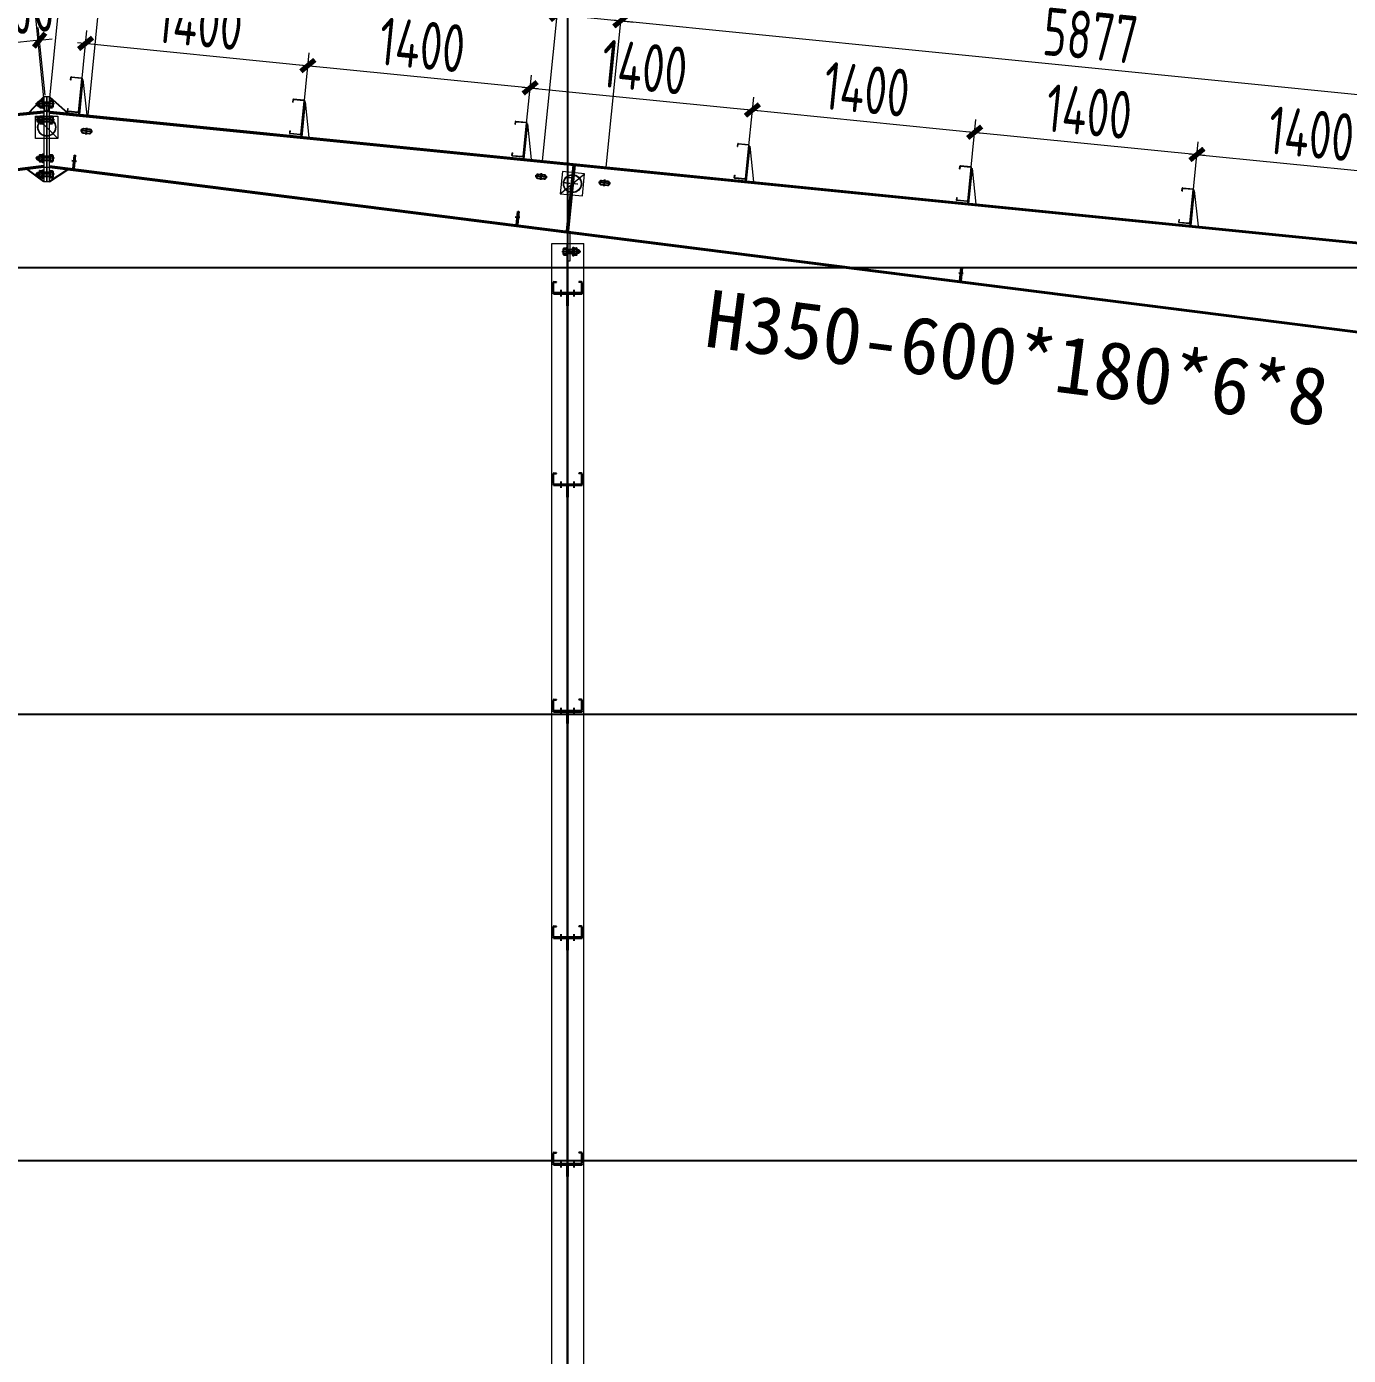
# Model space of a CAD drawing. Header units: millimetres. Extents: x -300006 to 582436, y -239689 to 0.
# Drawn here: x -99124 to -90840, y -215937 to -207606 of the extents above; entities that cross this region are included whole.
import ezdxf

# ---------------------------------------------------------------- set-up
doc = ezdxf.new("R2010")
doc.units = ezdxf.units.MM
for name, pattern in [('ACAD_ISO02W100', [15, 12, -3]), ('CENTERX2', [101.6, 63.5, -12.7, 12.7, -12.7]), ('DIVIDE2', [15.875, 6.35, -3.175, 0, -3.175, 0, -3.175])]:
    doc.linetypes.add(name, pattern=pattern)
for name, color, linetype in [('CENTER', 1, 'Continuous'), ('OTHEA', 253, 'Continuous'), ('PUB_HATCH', 8, 'Continuous'), ('一般文字', 6, 'Continuous'), ('螺栓', 15, 'Continuous')]:
    doc.layers.add(name, color=color, linetype=linetype)
doc.layers.add('钢架', color=7, linetype='Continuous', lineweight=25)
doc.styles.add('宋体', font='')
doc.styles.add('样式 1', font='gbenor.shx', dxfattribs={"width": 0.8, "height": 300})
doc.styles.get('宋体').set_extended_font_data('SimSun')
doc.dimstyles.new('1细化GJ实际标注', dxfattribs={"dimtxt": 800, "dimasz": 80, "dimexe": 80, "dimexo": 100, "dimgap": 50, "dimtad": 1, "dimdec": 0, "dimzin": 0, "dimdsep": 46, "dimtxsty": '样式 1', "dimblk1": 'ARCHTICK', "dimblk2": 'ARCHTICK', "dimsah": 1, "dimcen": 0.09, "dimdle": 50, "dimclrd": 252, "dimclre": 252, "dimclrt": 7, "dimadec": 0, "dimazin": 0, "dimtfac": 1, "dimtdec": 0, "dimtix": 1, "dimtmove": 2, "dimatfit": 3, "dimldrblk": 'ARCHTICK', "dimfxl": 80, "dimtolj": 1, "dimtzin": 0, "dimlwd": 13, "dimlwe": 13, "dimarcsym": 0})

# ---------------------------------------------------------------- blocks, each defined once
blk = doc.blocks.new('螺栓')
at = {"layer": 'CENTER', "lineweight": 18, "ltscale": 10}
blk.add_line((-69.5, 0), (50, 0), dxfattribs=at)
at = {"layer": '螺栓'}
for p, q in [((-58, -18.1), (-58, 18.1)), ((-58, 18.1), (-58, -18.1)), ((-55.3, 22), (-42.4, 22)), ((-39.7, -18.1), (-39.7, 18.1)), ((-39.7, -18.1), (-39.7, 18.1)), ((-39.7, -11), (-39.7, 11)), ((0, -22), (0, 22)), ((2.7, 24.7), (4.6, 24.7)), ((7.3, 22), (7.3, -22)), ((7.3, -18.1), (7.3, 18.1)), ((10.1, 22), (22.9, 22)), ((25.7, -18.1), (25.7, 18.1)), ((25.7, -18.1), (25.7, 18.1)), ((25.7, -11), (25.7, 11)), ((25.7, 11), (36.7, 11)), ((36.7, 11), (39.4, 8.2)), ((39.4, 8.2), (39.4, -7.9)), ((-58, -14.1), (-58, -18.1)), ((-42.4, -22), (-55.3, -22)), ((4.6, -24.8), (2.7, -24.8)), ((7.3, -14.1), (7.3, -18.1)), ((22.9, -22), (10.1, -22)), ((34.8, -11), (25.7, -11)), ((37.1, -11), (34.8, -11)), ((39.4, -7.9), (37.1, -11))]:
    blk.add_line(p, q, dxfattribs=at)
at = {"layer": '螺栓', "color": 5, "linetype": 'ACAD_ISO02W100'}
for p, q in [((-58, -11), (-58, 11)), ((7.3, 11), (-39.7, 11)), ((7.3, -11), (7.3, 11)), ((-39.7, -11), (7.3, -11))]:
    blk.add_line(p, q, dxfattribs=at)
at = {"layer": '螺栓', "lineweight": 18}
for p, q in [((-55.3, 14.1), (-42.4, 14.1)), ((10.1, 14.1), (22.9, 14.1)), ((-55.3, -14.1), (-42.4, -14.1)), ((10.1, -14.1), (22.9, -14.1))]:
    blk.add_line(p, q, dxfattribs=at)
at = {"layer": '螺栓', "color": 5}
for p, q in [((26, 0), (25.8, -11)), ((26.2, 11), (26, 0)), ((27.5, 0), (27.4, -0.7)), ((27.5, 5.1), (27.5, 3.6)), ((27.5, 2.9), (27.5, 1.5)), ((27.5, 0.7), (27.5, 0)), ((27.7, 11), (27.6, 10.2)), ((27.6, 9.5), (27.6, 8)), ((27.6, 7.3), (27.6, 5.8)), ((28.9, 0), (28.7, -11)), ((29.1, 11), (28.9, 0)), ((30.5, 5.1), (30.4, 3.6)), ((30.4, 2.9), (30.4, 1.4)), ((30.4, 0.7), (30.4, 0)), ((30.4, 0), (30.4, -0.8)), ((30.6, 11), (30.5, 10.1)), ((30.5, 9.4), (30.5, 8)), ((30.5, 7.2), (30.5, 5.8)), ((31.8, 0), (31.6, -11)), ((32, 11), (31.8, 0)), ((33.4, 5), (33.3, 3.5)), ((33.3, 2.8), (33.3, 1.4)), ((33.3, 0.6), (33.3, 0)), ((33.3, 0), (33.3, -0.8)), ((33.4, 9.4), (33.4, 7.9)), ((33.4, 7.2), (33.4, 5.7)), ((33.5, 11), (33.5, 10.1)), ((34.7, 0), (34.5, -11)), ((34.9, 11), (34.7, 0)), ((36.2, 2.8), (36.2, 1.3)), ((36.2, 0.6), (36.2, 0)), ((36.2, 0), (36.2, -0.9)), ((36.4, 9.3), (36.3, 7.9)), ((36.3, 7.1), (36.3, 5.7)), ((36.3, 5), (36.3, 3.5)), ((36.4, 11), (36.4, 10)), ((37.6, 0), (37.5, -10.5)), ((37.8, 9.8), (37.6, 0)), ((39.2, 2.7), (39.1, 1.3)), ((39.1, 0.5), (39.1, 0)), ((39.1, 0), (39.1, -0.9)), ((39.3, 8.4), (39.2, 7.8)), ((39.2, 7.1), (39.2, 5.6)), ((39.2, 4.9), (39.2, 3.4)), ((27.4, -5.8), (27.3, -7.3)), ((27.3, -8), (27.3, -9.4)), ((27.3, -10.2), (27.3, -11)), ((27.4, -1.4), (27.4, -2.9)), ((27.4, -3.6), (27.4, -5.1)), ((30.3, -5.9), (30.2, -7.3)), ((30.2, -8), (30.2, -9.5)), ((30.2, -10.2), (30.2, -11)), ((30.3, -1.5), (30.3, -2.9)), ((30.3, -3.7), (30.3, -5.1)), ((33.1, -8.1), (33.1, -9.5)), ((33.1, -10.3), (33.1, -11)), ((33.3, -1.5), (33.2, -3)), ((33.2, -3.7), (33.2, -5.2)), ((33.2, -5.9), (33.2, -7.4)), ((36.1, -8.1), (36, -9.6)), ((36, -10.3), (36, -11)), ((36.2, -1.6), (36.1, -3.1)), ((36.1, -3.8), (36.1, -5.2)), ((36.1, -6), (36.1, -7.4)), ((39.1, -1.6), (39, -3.1)), ((39, -3.8), (39, -5.3)), ((39, -6), (39, -7.5)), ((39, -8.2), (39, -8.5))]:
    blk.add_line(p, q, dxfattribs=at)
at = {"layer": '螺栓'}
for centre, radius, start, end in [((-53.8, 18.1), 4.18, 110.03593, 249.96306), ((-20.3, 0), 37.7, 157.98788, 202.01112), ((-43.9, 18.1), 4.18, 290.03593, 69.96306), ((-77.4, 0), 37.7, 337.98788, 22.01112), ((2.7, 22), 2.75, 89.9995, 179.9995), ((4.6, 22), 2.75, 359.9995, 89.9995), ((11.5, 18.1), 4.18, 110.03593, 249.96306), ((45.1, 0), 37.7, 157.98788, 202.01112), ((21.5, 18.1), 4.18, 290.03593, 69.96306), ((-12.1, 0), 37.7, 337.98788, 22.01112), ((-53.8, -18.1), 4.18, 110.03593, 249.96306), ((-43.9, -18.1), 4.18, 290.03593, 69.96306), ((2.7, -22), 2.75, 179.9995, 269.9995), ((4.6, -22), 2.75, 269.9995, 359.9995), ((11.5, -18.1), 4.18, 110.03593, 249.96306), ((21.5, -18.1), 4.18, 290.03593, 69.96306)]:
    blk.add_arc(centre, radius, start, end, dxfattribs=at)
blk = doc.blocks.new('_ArchTick')
at = {"color": 0, "linetype": 'ByBlock', "const_width": 0.4}
blk.add_lwpolyline([(-0.5, -0.5), (0.5, 0.5)], dxfattribs=at)
blk = doc.blocks.new('*D405')
at = {"color": 252, "lineweight": 13, "transparency": 16777216}
for p, q in [((-99007.5, -208036.7), (-99050.3, -207611.2)), ((-99206.3, -208056.7), (-99249.2, -207631.2)), ((-99042.3, -207690.8), (-99241.2, -207710.8)), ((-99042.3, -207690.8), (-98962.7, -207682.8)), ((-99241.2, -207710.8), (-99320.8, -207718.9))]:
    blk.add_line(p, q, dxfattribs=at)
at = {"layer": 'Defpoints', "color": 0, "transparency": 16777216}
for p in [(-99241.2, -207710.8), (-99196.3, -208156.2), (-98997.5, -208136.2)]:
    blk.add_point(p, dxfattribs=at)
at = {"color": 252, "lineweight": 13, "transparency": 16777216, "xscale": 80, "yscale": 80, "zscale": 80}
for p, rotation in [((-99241.2, -207710.8), 5.749561276431288), ((-99042.3, -207690.8), 185.7495612764313)]:
    blk.add_blockref('_ArchTick', p, dxfattribs=dict(at, rotation=rotation))
at = {"color": 7, "transparency": 16777216, "insert": (-99161.8, -207501.8), "char_height": 300, "attachment_point": 5, "rotation": 5.74956, "style": '样式 1'}
blk.add_mtext('\\A1;200', dxfattribs=at)
blk = doc.blocks.new('*D417')
at = {"color": 252, "lineweight": 13, "transparency": 16777216}
for p, q in [((-98803.9, -207706), (-97311.3, -207855.1)), ((-98788.7, -208056.7), (-98746.2, -207631.3)), ((-97395.6, -208195.9), (-97353.1, -207770.5))]:
    blk.add_line(p, q, dxfattribs=at)
at = {"layer": 'Defpoints', "color": 0, "transparency": 16777216}
for p in [(-97361, -207850.1), (-98798.6, -208156.2), (-97405.5, -208295.4)]:
    blk.add_point(p, dxfattribs=at)
at = {"color": 252, "lineweight": 13, "transparency": 16777216, "xscale": 80, "yscale": 80, "zscale": 80}
for p, rotation in [((-98754.1, -207710.9), 174.294970098202), ((-97361, -207850.1), 354.294970098202)]:
    blk.add_blockref('_ArchTick', p, dxfattribs=dict(at, rotation=rotation))
at = {"color": 7, "transparency": 16777216, "insert": (-98037.7, -207581.5), "char_height": 300, "attachment_point": 5, "rotation": 354.29497, "style": '样式 1'}
blk.add_mtext('\\A1;1400', dxfattribs=at)
blk = doc.blocks.new('*D412')
at = {"color": 252, "lineweight": 13, "transparency": 16777216}
for p, q in [((-97395.6, -208196), (-97353.1, -207770.7)), ((-97410.8, -207845.3), (-95918.2, -207994.4)), ((-96002.5, -208335.2), (-95960, -207909.8))]:
    blk.add_line(p, q, dxfattribs=at)
at = {"layer": 'Defpoints', "color": 0, "transparency": 16777216}
for p in [(-95968, -207989.4), (-97405.5, -208295.5), (-96012.5, -208434.7)]:
    blk.add_point(p, dxfattribs=at)
at = {"color": 252, "lineweight": 13, "transparency": 16777216, "xscale": 80, "yscale": 80, "zscale": 80}
for p, rotation in [((-97361.1, -207850.3), 174.294970098202), ((-95968, -207989.4), 354.294970098202)]:
    blk.add_blockref('_ArchTick', p, dxfattribs=dict(at, rotation=rotation))
at = {"color": 7, "transparency": 16777216, "insert": (-96644.6, -207720.8), "char_height": 300, "attachment_point": 5, "rotation": 354.29497, "style": '样式 1'}
blk.add_mtext('\\A1;1400', dxfattribs=at)
blk = doc.blocks.new('*D413')
at = {"color": 252, "lineweight": 13, "transparency": 16777216}
for p, q in [((-96002.5, -208335.3), (-95960.1, -207910)), ((-96017.8, -207984.6), (-94525.2, -208133.7)), ((-94609.5, -208474.5), (-94567, -208049.1))]:
    blk.add_line(p, q, dxfattribs=at)
at = {"layer": 'Defpoints', "color": 0, "transparency": 16777216}
for p in [(-94574.9, -208128.7), (-96012.5, -208434.8), (-94619.4, -208574)]:
    blk.add_point(p, dxfattribs=at)
at = {"color": 252, "lineweight": 13, "transparency": 16777216, "xscale": 80, "yscale": 80, "zscale": 80}
for p, rotation in [((-95968, -207989.6), 174.294970098202), ((-94574.9, -208128.7), 354.294970098202)]:
    blk.add_blockref('_ArchTick', p, dxfattribs=dict(at, rotation=rotation))
at = {"color": 7, "transparency": 16777216, "insert": (-95251.6, -207860.1), "char_height": 300, "attachment_point": 5, "rotation": 354.29497, "style": '样式 1'}
blk.add_mtext('\\A1;1400', dxfattribs=at)
blk = doc.blocks.new('*D414')
at = {"color": 252, "lineweight": 13, "transparency": 16777216}
for p, q in [((-94609.5, -208474.6), (-94567, -208049.3)), ((-94624.7, -208123.9), (-93132.1, -208273)), ((-93216.4, -208613.8), (-93173.9, -208188.4))]:
    blk.add_line(p, q, dxfattribs=at)
at = {"layer": 'Defpoints', "color": 0, "transparency": 16777216}
for p in [(-93181.9, -208268), (-94619.4, -208574.1), (-93226.4, -208713.3)]:
    blk.add_point(p, dxfattribs=at)
at = {"color": 252, "lineweight": 13, "transparency": 16777216, "xscale": 80, "yscale": 80, "zscale": 80}
for p, rotation in [((-94575, -208128.9), 174.294970098202), ((-93181.9, -208268), 354.294970098202)]:
    blk.add_blockref('_ArchTick', p, dxfattribs=dict(at, rotation=rotation))
at = {"color": 7, "transparency": 16777216, "insert": (-93858.5, -207999.4), "char_height": 300, "attachment_point": 5, "rotation": 354.29497, "style": '样式 1'}
blk.add_mtext('\\A1;1400', dxfattribs=at)
blk = doc.blocks.new('*D415')
at = {"color": 252, "lineweight": 13, "transparency": 16777216}
for p, q in [((-93216.4, -208613.9), (-93174, -208188.6)), ((-93231.7, -208263.2), (-91739.1, -208412.3)), ((-91823.4, -208753.1), (-91780.9, -208327.7))]:
    blk.add_line(p, q, dxfattribs=at)
at = {"layer": 'Defpoints', "color": 0, "transparency": 16777216}
for p in [(-91788.8, -208407.3), (-93226.4, -208713.4), (-91833.3, -208852.6)]:
    blk.add_point(p, dxfattribs=at)
at = {"color": 252, "lineweight": 13, "transparency": 16777216, "xscale": 80, "yscale": 80, "zscale": 80}
for p, rotation in [((-93181.9, -208268.2), 174.294970098202), ((-91788.8, -208407.3), 354.294970098202)]:
    blk.add_blockref('_ArchTick', p, dxfattribs=dict(at, rotation=rotation))
at = {"color": 7, "transparency": 16777216, "insert": (-92465.5, -208138.7), "char_height": 300, "attachment_point": 5, "rotation": 354.29497, "style": '样式 1'}
blk.add_mtext('\\A1;1400', dxfattribs=at)
blk = doc.blocks.new('*D416')
at = {"color": 252, "lineweight": 13, "transparency": 16777216}
for p, q in [((-91823.4, -208753.2), (-91780.9, -208327.9)), ((-91838.6, -208402.5), (-90346, -208551.6)), ((-90430.3, -208892.4), (-90387.8, -208467))]:
    blk.add_line(p, q, dxfattribs=at)
at = {"layer": 'Defpoints', "color": 0, "transparency": 16777216}
for p in [(-90395.8, -208546.6), (-91833.3, -208852.7), (-90440.3, -208991.9)]:
    blk.add_point(p, dxfattribs=at)
at = {"color": 252, "lineweight": 13, "transparency": 16777216, "xscale": 80, "yscale": 80, "zscale": 80}
for p, rotation in [((-91788.9, -208407.5), 174.294970098202), ((-90395.8, -208546.6), 354.294970098202)]:
    blk.add_blockref('_ArchTick', p, dxfattribs=dict(at, rotation=rotation))
at = {"color": 7, "transparency": 16777216, "insert": (-91072.4, -208278.1), "char_height": 300, "attachment_point": 5, "rotation": 354.29497, "style": '样式 1'}
blk.add_mtext('\\A1;1400', dxfattribs=at)
blk = doc.blocks.new('*D454')
at = {"color": 252, "lineweight": 13, "transparency": 16777216}
for p, q in [((-99256.2, -208162), (-99355.9, -207164.8)), ((-99007.4, -208137.2), (-99107.1, -207139.9)), ((-99347.9, -207244.4), (-99427.5, -207252.4)), ((-99099.2, -207219.5), (-99347.9, -207244.4)), ((-99099.2, -207219.5), (-99019.6, -207211.6))]:
    blk.add_line(p, q, dxfattribs=at)
at = {"layer": 'Defpoints', "color": 0, "transparency": 16777216}
for p in [(-99347.9, -207244.4), (-99246.2, -208261.5), (-98997.5, -208236.7)]:
    blk.add_point(p, dxfattribs=at)
at = {"color": 252, "lineweight": 13, "transparency": 16777216, "xscale": 80, "yscale": 80, "zscale": 80}
for p, rotation in [((-99347.9, -207244.4), 5.710593137496324), ((-99099.2, -207219.5), 185.7105931374963)]:
    blk.add_blockref('_ArchTick', p, dxfattribs=dict(at, rotation=rotation))
at = {"color": 7, "transparency": 16777216, "insert": (-99243.4, -207033), "char_height": 300, "attachment_point": 5, "rotation": 5.71059, "style": '样式 1'}
blk.add_mtext('\\A1;250', dxfattribs=at)
blk = doc.blocks.new('*D458')
at = {"color": 252, "lineweight": 13, "transparency": 16777216}
for p, q in [((-98987.5, -208137.2), (-98887.8, -207139.9)), ((-98738.8, -208162), (-98639, -207164.8)), ((-98895.7, -207219.5), (-98975.3, -207211.6)), ((-98895.7, -207219.5), (-98647, -207244.4)), ((-98647, -207244.4), (-98567.4, -207252.4))]:
    blk.add_line(p, q, dxfattribs=at)
at = {"layer": 'Defpoints', "color": 0, "transparency": 16777216}
for p in [(-98647, -207244.4), (-98997.5, -208236.7), (-98748.7, -208261.5)]:
    blk.add_point(p, dxfattribs=at)
at = {"color": 252, "lineweight": 13, "transparency": 16777216, "xscale": 80, "yscale": 80, "zscale": 80}
for p, rotation in [((-98895.7, -207219.5), 354.2894068625037), ((-98647, -207244.4), 174.2894068625037)]:
    blk.add_blockref('_ArchTick', p, dxfattribs=dict(at, rotation=rotation))
at = {"color": 7, "transparency": 16777216, "insert": (-98751.5, -207033), "char_height": 300, "attachment_point": 5, "rotation": 354.28941, "style": '样式 1'}
blk.add_mtext('\\A1;250', dxfattribs=at)
blk = doc.blocks.new('*D459')
at = {"color": 252, "lineweight": 13, "transparency": 16777216}
for p, q in [((-98738.8, -208162), (-98639, -207164.8)), ((-98696.7, -207239.4), (-95748, -207534.3)), ((-95889.5, -208447), (-95789.8, -207449.7))]:
    blk.add_line(p, q, dxfattribs=at)
at = {"layer": 'Defpoints', "color": 0, "transparency": 16777216}
for p in [(-95797.7, -207529.3), (-98748.7, -208261.5), (-95899.4, -208546.5)]:
    blk.add_point(p, dxfattribs=at)
at = {"color": 252, "lineweight": 13, "transparency": 16777216, "xscale": 80, "yscale": 80, "zscale": 80}
for p, rotation in [((-98647, -207244.4), 174.2894068624993), ((-95797.7, -207529.3), 354.2894068624993)]:
    blk.add_blockref('_ArchTick', p, dxfattribs=dict(at, rotation=rotation))
at = {"color": 7, "transparency": 16777216, "insert": (-97202.5, -207187.9), "char_height": 300, "attachment_point": 5, "rotation": 354.28941, "style": '样式 1'}
blk.add_mtext('\\A1;2863', dxfattribs=at)
blk = doc.blocks.new('*D460')
at = {"color": 252, "lineweight": 13, "transparency": 16777216}
for p, q in [((-95889.5, -208447), (-95789.8, -207449.7)), ((-95797.7, -207529.3), (-95877.3, -207521.4)), ((-95797.7, -207529.3), (-95399.7, -207569.1)), ((-95491.5, -208486.8), (-95391.8, -207489.5)), ((-95399.7, -207569.1), (-95320.1, -207577.1))]:
    blk.add_line(p, q, dxfattribs=at)
at = {"layer": 'Defpoints', "color": 0, "transparency": 16777216}
for p in [(-95399.7, -207569.1), (-95899.4, -208546.5), (-95501.4, -208586.3)]:
    blk.add_point(p, dxfattribs=at)
at = {"color": 252, "lineweight": 13, "transparency": 16777216, "xscale": 80, "yscale": 80, "zscale": 80}
for p, rotation in [((-95797.7, -207529.3), 354.2894068624918), ((-95399.7, -207569.1), 174.2894068624918)]:
    blk.add_blockref('_ArchTick', p, dxfattribs=dict(at, rotation=rotation))
at = {"color": 7, "transparency": 16777216, "insert": (-95578.8, -207350.2), "char_height": 300, "attachment_point": 5, "rotation": 354.28941, "style": '样式 1'}
blk.add_mtext('\\A1;400', dxfattribs=at)
blk = doc.blocks.new('*D461')
at = {"color": 252, "lineweight": 13, "transparency": 16777216}
for p, q in [((-95491.5, -208486.8), (-95391.8, -207489.5)), ((-95449.5, -207564.2), (-89501.9, -208158.9)), ((-89643.5, -209072), (-89543.7, -208074.3))]:
    blk.add_line(p, q, dxfattribs=at)
at = {"layer": 'Defpoints', "color": 0, "transparency": 16777216}
for p in [(-89551.7, -208153.9), (-95501.4, -208586.3), (-89653.5, -209171.5)]:
    blk.add_point(p, dxfattribs=at)
at = {"color": 252, "lineweight": 13, "transparency": 16777216, "xscale": 80, "yscale": 80, "zscale": 80}
for p, rotation in [((-95399.7, -207569.1), 174.2894068624918), ((-89551.7, -208153.9), 354.2894068624918)]:
    blk.add_blockref('_ArchTick', p, dxfattribs=dict(at, rotation=rotation))
at = {"color": 7, "transparency": 16777216, "insert": (-92455.8, -207662.5), "char_height": 300, "attachment_point": 5, "rotation": 354.28941, "style": '样式 1'}
blk.add_mtext('\\A1;5877', dxfattribs=at)

msp = doc.modelspace()

# ---------------------------------------------------------------- linework, layer by layer
at = {"color": 1}
for p, q in [((-95732.5, -221915.7), (-95732.5, -200167.6)), ((-113565.6, -209115.7), (-52679.5, -209115.7)), ((-113565.6, -211915.7), (-52679.5, -211915.7)), ((-113565.6, -214715.7), (-52679.5, -214715.7))]:
    msp.add_line(p, q, dxfattribs=at)
at = {"color": 3, "lineweight": 13}
for p, q in [((-98848.2, -207939.9), (-98846.4, -207923)), ((-98848.2, -207939.9), (-98846.4, -207923)), ((-98848.2, -207939.9), (-98845.2, -207940.2)), ((-98848.2, -207939.9), (-98845.2, -207940.2)), ((-98845.2, -207940.2), (-98843.6, -207925.3)), ((-98845.2, -207940.2), (-98843.6, -207925.3)), ((-98843.1, -207920.4), (-98778.5, -207926.6)), ((-98843.1, -207920.4), (-98778.5, -207926.6)), ((-98841.4, -207923.5), (-98780.8, -207929.4)), ((-98841.4, -207923.5), (-98780.8, -207929.4)), ((-98779, -207931.6), (-98800, -208140.8)), ((-98779, -207931.6), (-98800, -208140.8)), ((-98775.7, -207928.6), (-98798.6, -208156.1)), ((-98775.7, -207928.6), (-98798.6, -208156.1)), ((-98776.5, -207936.9), (-98798.6, -208156.1)), ((-98776.5, -207936.9), (-98798.6, -208156.1)), ((-98775.8, -207929.9), (-98797.2, -208143.1)), ((-98775.8, -207929.9), (-98797.2, -208143.1)), ((-98770.5, -207937.5), (-98792.6, -208156.7)), ((-98770.5, -207937.5), (-98792.6, -208156.7)), ((-98770.5, -207937.5), (-98792.6, -208156.7)), ((-98770.5, -207937.5), (-98792.6, -208156.7)), ((-98776.5, -207936.9), (-98770.5, -207937.5)), ((-98776.5, -207936.9), (-98770.5, -207937.5)), ((-98770.5, -207937.5), (-98747.2, -208161.2)), ((-98770.5, -207937.5), (-98747.2, -208161.2)), ((-98867.9, -208136.2), (-98866.1, -208119.3)), ((-98867.9, -208136.2), (-98866.1, -208119.3)), ((-98866.1, -208119.3), (-98863.1, -208119.6)), ((-98866.1, -208119.3), (-98863.1, -208119.6)), ((-98864.7, -208134.5), (-98863.1, -208119.6)), ((-98864.7, -208134.5), (-98863.1, -208119.6)), ((-97455.1, -208079.2), (-97453.4, -208062.3)), ((-97455.1, -208079.2), (-97453.4, -208062.3)), ((-97455.1, -208079.2), (-97452.2, -208079.5)), ((-97455.1, -208079.2), (-97452.2, -208079.5)), ((-97452.2, -208079.5), (-97450.6, -208064.6)), ((-97452.2, -208079.5), (-97450.6, -208064.6)), ((-97450.1, -208059.7), (-97385.4, -208066)), ((-97450.1, -208059.7), (-97385.4, -208066)), ((-97448.4, -208062.8), (-97387.7, -208068.7)), ((-97448.4, -208062.8), (-97387.7, -208068.7)), ((-97385.9, -208070.9), (-97406.9, -208280.1)), ((-97385.9, -208070.9), (-97406.9, -208280.1)), ((-97382.7, -208067.9), (-97405.5, -208295.4)), ((-97382.7, -208067.9), (-97405.5, -208295.4)), ((-97383.5, -208076.2), (-97405.5, -208295.4)), ((-97383.5, -208076.2), (-97405.5, -208295.4)), ((-97382.7, -208069.2), (-97404.2, -208282.4)), ((-97382.7, -208069.2), (-97404.2, -208282.4)), ((-97377.5, -208076.8), (-97399.6, -208296)), ((-97377.5, -208076.8), (-97399.6, -208296)), ((-97377.5, -208076.8), (-97399.6, -208296)), ((-97377.5, -208076.8), (-97399.6, -208296)), ((-97383.5, -208076.2), (-97377.5, -208076.8)), ((-97383.5, -208076.2), (-97377.5, -208076.8)), ((-97377.5, -208076.8), (-97354.1, -208300.5)), ((-97377.5, -208076.8), (-97354.1, -208300.5)), ((-98800.5, -208145.8), (-98865.2, -208139.5)), ((-98800.5, -208145.8), (-98865.2, -208139.5)), ((-98802.2, -208142.6), (-98862.9, -208136.7)), ((-98802.2, -208142.6), (-98862.9, -208136.7)), ((-98798.6, -208156.1), (-98747.2, -208161.2)), ((-98798.6, -208156.1), (-98747.2, -208161.2)), ((-96062.1, -208218.5), (-96060.3, -208201.6)), ((-96062.1, -208218.5), (-96060.3, -208201.6)), ((-96059.1, -208218.9), (-96057.5, -208203.9)), ((-96059.1, -208218.9), (-96057.5, -208203.9)), ((-96057, -208199), (-95992.3, -208205.3)), ((-96057, -208199), (-95992.3, -208205.3)), ((-96055.3, -208202.2), (-95994.7, -208208)), ((-96055.3, -208202.2), (-95994.7, -208208)), ((-97474.8, -208275.5), (-97473, -208258.6)), ((-97474.8, -208275.5), (-97473, -208258.6)), ((-97473, -208258.6), (-97470, -208258.9)), ((-97473, -208258.6), (-97470, -208258.9)), ((-97407.5, -208285.1), (-97472.1, -208278.8)), ((-97407.5, -208285.1), (-97472.1, -208278.8)), ((-97471.6, -208273.8), (-97470, -208258.9)), ((-97471.6, -208273.8), (-97470, -208258.9)), ((-97409.1, -208281.9), (-97469.8, -208276)), ((-97409.1, -208281.9), (-97469.8, -208276)), ((-96062.1, -208218.5), (-96059.1, -208218.9)), ((-96062.1, -208218.5), (-96059.1, -208218.9)), ((-95992.9, -208210.2), (-96013.9, -208419.4)), ((-95992.9, -208210.2), (-96013.9, -208419.4)), ((-95989.6, -208207.2), (-96012.5, -208434.7)), ((-95989.6, -208207.2), (-96012.5, -208434.7)), ((-95990.4, -208215.5), (-96012.5, -208434.7)), ((-95990.4, -208215.5), (-96012.5, -208434.7)), ((-95989.7, -208208.6), (-96011.1, -208421.7)), ((-95989.7, -208208.6), (-96011.1, -208421.7)), ((-95984.4, -208216.1), (-96006.5, -208435.3)), ((-95984.4, -208216.1), (-96006.5, -208435.3)), ((-95984.4, -208216.1), (-96006.5, -208435.3)), ((-95984.4, -208216.1), (-96006.5, -208435.3)), ((-95990.4, -208215.5), (-95984.4, -208216.1)), ((-95990.4, -208215.5), (-95984.4, -208216.1)), ((-95984.4, -208216.1), (-95961, -208439.8)), ((-95984.4, -208216.1), (-95961, -208439.8)), ((-97405.5, -208295.4), (-97354.1, -208300.5)), ((-97405.5, -208295.4), (-97354.1, -208300.5)), ((-94669, -208357.8), (-94667.3, -208340.9)), ((-94669, -208357.8), (-94667.3, -208340.9)), ((-94669, -208357.8), (-94666.1, -208358.2)), ((-94669, -208357.8), (-94666.1, -208358.2)), ((-94666.1, -208358.2), (-94664.5, -208343.2)), ((-94666.1, -208358.2), (-94664.5, -208343.2)), ((-94664, -208338.3), (-94599.3, -208344.6)), ((-94664, -208338.3), (-94599.3, -208344.6)), ((-94662.3, -208341.5), (-94601.6, -208347.3)), ((-94662.3, -208341.5), (-94601.6, -208347.3)), ((-94599.8, -208349.5), (-94620.8, -208558.7)), ((-94599.8, -208349.5), (-94620.8, -208558.7)), ((-94596.5, -208346.5), (-94619.4, -208574)), ((-94596.5, -208346.5), (-94619.4, -208574)), ((-94597.4, -208354.8), (-94619.4, -208574)), ((-94597.4, -208354.8), (-94619.4, -208574)), ((-94596.6, -208347.9), (-94618.1, -208561)), ((-94596.6, -208347.9), (-94618.1, -208561)), ((-94591.4, -208355.4), (-94613.5, -208574.6)), ((-94591.4, -208355.4), (-94613.5, -208574.6)), ((-94591.4, -208355.4), (-94613.5, -208574.6)), ((-94591.4, -208355.4), (-94613.5, -208574.6)), ((-94597.4, -208354.8), (-94591.4, -208355.4)), ((-94597.4, -208354.8), (-94591.4, -208355.4)), ((-94591.4, -208355.4), (-94568, -208579.1)), ((-94591.4, -208355.4), (-94568, -208579.1)), ((-96081.8, -208414.8), (-96080, -208397.9)), ((-96081.8, -208414.8), (-96080, -208397.9)), ((-96080, -208397.9), (-96077, -208398.2)), ((-96080, -208397.9), (-96077, -208398.2)), ((-96014.4, -208424.4), (-96079.1, -208418.1)), ((-96014.4, -208424.4), (-96079.1, -208418.1)), ((-96078.6, -208413.1), (-96077, -208398.2)), ((-96078.6, -208413.1), (-96077, -208398.2)), ((-96016.1, -208421.2), (-96076.8, -208415.3)), ((-96016.1, -208421.2), (-96076.8, -208415.3)), ((-96012.5, -208434.7), (-95961, -208439.8)), ((-96012.5, -208434.7), (-95961, -208439.8)), ((-94688.7, -208554.1), (-94686.9, -208537.2)), ((-94688.7, -208554.1), (-94686.9, -208537.2)), ((-94686.9, -208537.2), (-94683.9, -208537.5)), ((-94686.9, -208537.2), (-94683.9, -208537.5)), ((-94685.5, -208552.4), (-94683.9, -208537.5)), ((-94685.5, -208552.4), (-94683.9, -208537.5)), ((-93276, -208497.1), (-93274.2, -208480.2)), ((-93276, -208497.1), (-93274.2, -208480.2)), ((-93276, -208497.1), (-93273, -208497.5)), ((-93276, -208497.1), (-93273, -208497.5)), ((-93273, -208497.5), (-93271.4, -208482.5)), ((-93273, -208497.5), (-93271.4, -208482.5)), ((-93270.9, -208477.6), (-93206.2, -208483.9)), ((-93270.9, -208477.6), (-93206.2, -208483.9)), ((-93269.2, -208480.8), (-93208.5, -208486.6)), ((-93269.2, -208480.8), (-93208.5, -208486.6)), ((-93206.8, -208488.8), (-93227.8, -208698)), ((-93206.8, -208488.8), (-93227.8, -208698)), ((-93203.5, -208485.8), (-93226.4, -208713.3)), ((-93203.5, -208485.8), (-93226.4, -208713.3)), ((-93204.3, -208494.1), (-93226.4, -208713.3)), ((-93204.3, -208494.1), (-93226.4, -208713.3)), ((-93203.6, -208487.2), (-93225, -208700.3)), ((-93203.6, -208487.2), (-93225, -208700.3)), ((-93198.3, -208494.8), (-93220.4, -208713.9)), ((-93198.3, -208494.8), (-93220.4, -208713.9)), ((-93198.3, -208494.8), (-93220.4, -208713.9)), ((-93198.3, -208494.8), (-93220.4, -208713.9)), ((-93204.3, -208494.1), (-93198.3, -208494.8)), ((-93204.3, -208494.1), (-93198.3, -208494.8)), ((-93198.3, -208494.8), (-93174.9, -208718.4)), ((-93198.3, -208494.8), (-93174.9, -208718.4)), ((-94621.4, -208563.7), (-94686, -208557.4)), ((-94621.4, -208563.7), (-94686, -208557.4)), ((-94623, -208560.5), (-94683.7, -208554.6)), ((-94623, -208560.5), (-94683.7, -208554.6)), ((-94619.4, -208574), (-94568, -208579.1)), ((-94619.4, -208574), (-94568, -208579.1)), ((-91882.9, -208636.5), (-91881.2, -208619.5)), ((-91882.9, -208636.5), (-91881.2, -208619.5)), ((-91879.9, -208636.8), (-91878.4, -208621.8)), ((-91879.9, -208636.8), (-91878.4, -208621.8)), ((-91877.9, -208616.9), (-91813.2, -208623.2)), ((-91877.9, -208616.9), (-91813.2, -208623.2)), ((-91876.2, -208620.1), (-91815.5, -208625.9)), ((-91876.2, -208620.1), (-91815.5, -208625.9)), ((-93295.6, -208693.4), (-93293.9, -208676.5)), ((-93295.6, -208693.4), (-93293.9, -208676.5)), ((-93293.9, -208676.5), (-93290.9, -208676.8)), ((-93293.9, -208676.5), (-93290.9, -208676.8)), ((-93228.3, -208703), (-93293, -208696.7)), ((-93228.3, -208703), (-93293, -208696.7)), ((-93292.5, -208691.8), (-93290.9, -208676.8)), ((-93292.5, -208691.8), (-93290.9, -208676.8)), ((-93230, -208699.8), (-93290.7, -208693.9)), ((-93230, -208699.8), (-93290.7, -208693.9)), ((-91882.9, -208636.5), (-91879.9, -208636.8)), ((-91882.9, -208636.5), (-91879.9, -208636.8)), ((-91813.7, -208628.1), (-91834.7, -208837.4)), ((-91813.7, -208628.1), (-91834.7, -208837.4)), ((-91810.4, -208625.1), (-91833.3, -208852.6)), ((-91810.4, -208625.1), (-91833.3, -208852.6)), ((-91811.3, -208633.4), (-91833.3, -208852.6)), ((-91811.3, -208633.4), (-91833.3, -208852.6)), ((-91810.5, -208626.5), (-91832, -208839.7)), ((-91810.5, -208626.5), (-91832, -208839.7)), ((-91805.3, -208634.1), (-91827.3, -208853.2)), ((-91805.3, -208634.1), (-91827.3, -208853.2)), ((-91805.3, -208634.1), (-91827.3, -208853.2)), ((-91805.3, -208634.1), (-91827.3, -208853.2)), ((-91811.3, -208633.4), (-91805.3, -208634.1)), ((-91811.3, -208633.4), (-91805.3, -208634.1)), ((-91805.3, -208634.1), (-91781.9, -208857.7)), ((-91805.3, -208634.1), (-91781.9, -208857.7)), ((-93226.4, -208713.3), (-93174.9, -208718.4)), ((-93226.4, -208713.3), (-93174.9, -208718.4)), ((-91902.6, -208832.7), (-91900.8, -208815.8)), ((-91902.6, -208832.7), (-91900.8, -208815.8)), ((-91900.8, -208815.8), (-91897.8, -208816.1)), ((-91900.8, -208815.8), (-91897.8, -208816.1)), ((-91835.3, -208842.3), (-91899.9, -208836)), ((-91835.3, -208842.3), (-91899.9, -208836)), ((-91899.4, -208831.1), (-91897.8, -208816.1)), ((-91899.4, -208831.1), (-91897.8, -208816.1)), ((-91836.9, -208839.1), (-91897.6, -208833.3)), ((-91836.9, -208839.1), (-91897.6, -208833.3)), ((-91833.3, -208852.6), (-91781.9, -208857.7)), ((-91833.3, -208852.6), (-91781.9, -208857.7))]:
    msp.add_line(p, q, dxfattribs=at)
at = {"color": 4, "linetype": 'ByBlock', "lineweight": 18}
for p, q in [((-98997.5, -208046.2), (-99015.5, -208046.2)), ((-99015.5, -208046.2), (-99015.5, -208576.5)), ((-98979.5, -208046.2), (-98997.5, -208046.2)), ((-98997.5, -208046.2), (-98997.5, -208576.5)), ((-98997.5, -208576.5), (-98997.5, -208046.2)), ((-98979.5, -208576.5), (-98979.5, -208046.2)), ((-98927.5, -208306.7), (-99067.5, -208166.7)), ((-98979.5, -208136.2), (-99015.5, -208136.2)), ((-99015.5, -208486.5), (-98979.5, -208486.5)), ((-95779.5, -208653.5), (-95626.3, -208528.1)), ((-99015.5, -208576.5), (-98997.5, -208576.5)), ((-98997.5, -208576.5), (-98979.5, -208576.5))]:
    msp.add_line(p, q, dxfattribs=at)
at = {"color": 0}
for p, q in [((-98997.5, -208136.2), (-108792.5, -209115.7)), ((-99015.5, -208146), (-108792.5, -209123.7)), ((-98997.5, -208136.2), (-88977.5, -209138.2)), ((-98979.5, -208146), (-88977.5, -209146.2)), ((-99015.5, -208478.4), (-108792.5, -209707.6)), ((-99015.5, -208486.5), (-108792.5, -209715.7)), ((-98979.5, -208478.4), (-89453.5, -209684.6)), ((-98979.5, -208486.5), (-89453.5, -209692.7)), ((-95737.4, -208886.1), (-95696.3, -208474.3)), ((-95732.5, -208886.6), (-95691.3, -208474.8)), ((-95727.5, -208887.1), (-95686.3, -208475.3))]:
    msp.add_line(p, q, dxfattribs=at)
for p, q in [((-98711.2, -208265.3), (-98786.3, -208257.8)), ((-98769.8, -208271.5), (-98730, -208275.5)), ((-98727.6, -208251.6), (-98767.4, -208247.6)), ((-98750.8, -208282.3), (-98746.6, -208240.8)), ((-95878.3, -208536.5), (-95918.1, -208532.5)), ((-95901.5, -208567.2), (-95897.4, -208525.7)), ((-95861.9, -208550.2), (-95937, -208542.7)), ((-95920.5, -208556.4), (-95880.7, -208560.4)), ((-95463.9, -208590), (-95539, -208582.5)), ((-95522.5, -208596.2), (-95482.7, -208600.2)), ((-95480.3, -208576.3), (-95520.1, -208572.3)), ((-95503.5, -208607), (-95499.4, -208565.5))]:
    msp.add_line(p, q)
at = {"color": 0, "ltscale": 1.5}
msp.add_line((-99015.5, -208576.5), (-99120.7, -208499.7), dxfattribs=at)
at = {"color": 4, "linetype": 'CENTERX2', "lineweight": 13, "ltscale": 0.1}
for p, q in [((-95668.7, -208594.2), (-95760.8, -208585)), ((-95696.7, -208626.6), (-95737.4, -208622.6)), ((-95689.8, -208557), (-95730.4, -208552.9))]:
    msp.add_line(p, q, dxfattribs=at)
at = {"color": 0, "linetype": 'ByBlock', "lineweight": 18}
for p, q in [((-95832.5, -221890.7), (-95832.4, -208966.3)), ((-95832.4, -208966.3), (-95632.4, -208966.3)), ((-95735, -221890.7), (-95734.9, -208966.3)), ((-95730, -221890.7), (-95729.9, -208966.3)), ((-95632.5, -221890.7), (-95632.4, -208966.3)), ((-95732.5, -221915.7), (-95732.5, -209045.6))]:
    msp.add_line(p, q, dxfattribs=at)
at = {"color": 3}
for p, q in [((-95817.5, -209205.8), (-95802.5, -209205.8)), ((-95802.5, -209207.8), (-95802.5, -209205.8)), ((-95647.5, -209205.8), (-95662.5, -209205.8)), ((-95662.5, -209205.8), (-95662.5, -209207.8)), ((-95822.5, -209270.8), (-95822.5, -209210.8)), ((-95822.5, -209275.8), (-95642.5, -209275.8)), ((-95822.5, -209281.8), (-95822.5, -209275.8)), ((-95822.5, -209281.8), (-95642.5, -209281.8)), ((-95820.5, -209270.8), (-95820.5, -209210.8)), ((-95817.5, -209207.8), (-95802.5, -209207.8)), ((-95817.5, -209273.8), (-95647.5, -209273.8)), ((-95735.5, -209355.8), (-95735.5, -209281.8)), ((-95729.5, -209355.8), (-95729.5, -209281.8)), ((-95647.5, -209207.8), (-95662.5, -209207.8)), ((-95644.5, -209270.8), (-95644.5, -209210.8)), ((-95642.5, -209270.8), (-95642.5, -209210.8)), ((-95642.5, -209281.8), (-95642.5, -209275.8)), ((-95735.5, -209355.8), (-95729.5, -209355.8)), ((-95822.5, -210470.8), (-95822.5, -210410.8)), ((-95820.5, -210470.8), (-95820.5, -210410.8)), ((-95817.5, -210405.8), (-95802.5, -210405.8)), ((-95817.5, -210407.8), (-95802.5, -210407.8)), ((-95802.5, -210407.8), (-95802.5, -210405.8)), ((-95647.5, -210405.8), (-95662.5, -210405.8)), ((-95662.5, -210405.8), (-95662.5, -210407.8)), ((-95647.5, -210407.8), (-95662.5, -210407.8)), ((-95644.5, -210470.8), (-95644.5, -210410.8)), ((-95642.5, -210470.8), (-95642.5, -210410.8)), ((-95822.5, -210475.8), (-95642.5, -210475.8)), ((-95822.5, -210481.8), (-95822.5, -210475.8)), ((-95822.5, -210481.8), (-95642.5, -210481.8)), ((-95817.5, -210473.8), (-95647.5, -210473.8)), ((-95735.5, -210555.8), (-95735.5, -210481.8)), ((-95729.5, -210555.8), (-95729.5, -210481.8)), ((-95642.5, -210481.8), (-95642.5, -210475.8)), ((-95735.5, -210555.8), (-95729.5, -210555.8)), ((-95822.5, -211890.8), (-95822.5, -211830.8)), ((-95820.5, -211890.8), (-95820.5, -211830.8)), ((-95817.5, -211825.8), (-95802.5, -211825.8)), ((-95817.5, -211827.8), (-95802.5, -211827.8)), ((-95802.5, -211827.8), (-95802.5, -211825.8)), ((-95647.5, -211825.8), (-95662.5, -211825.8)), ((-95662.5, -211825.8), (-95662.5, -211827.8)), ((-95647.5, -211827.8), (-95662.5, -211827.8)), ((-95644.5, -211890.8), (-95644.5, -211830.8)), ((-95642.5, -211890.8), (-95642.5, -211830.8)), ((-95822.5, -211895.8), (-95642.5, -211895.8)), ((-95822.5, -211901.8), (-95822.5, -211895.8)), ((-95822.5, -211901.8), (-95642.5, -211901.8)), ((-95817.5, -211893.8), (-95647.5, -211893.8)), ((-95735.5, -211975.8), (-95735.5, -211901.8)), ((-95729.5, -211975.8), (-95729.5, -211901.8)), ((-95642.5, -211901.8), (-95642.5, -211895.8)), ((-95735.5, -211975.8), (-95729.5, -211975.8)), ((-95822.5, -213310.8), (-95822.5, -213250.8)), ((-95820.5, -213310.8), (-95820.5, -213250.8)), ((-95817.5, -213245.8), (-95802.5, -213245.8)), ((-95817.5, -213247.8), (-95802.5, -213247.8)), ((-95802.5, -213247.8), (-95802.5, -213245.8)), ((-95647.5, -213245.8), (-95662.5, -213245.8)), ((-95662.5, -213245.8), (-95662.5, -213247.8)), ((-95647.5, -213247.8), (-95662.5, -213247.8)), ((-95644.5, -213310.8), (-95644.5, -213250.8)), ((-95642.5, -213310.8), (-95642.5, -213250.8)), ((-95822.5, -213315.8), (-95642.5, -213315.8)), ((-95822.5, -213321.8), (-95822.5, -213315.8)), ((-95822.5, -213321.8), (-95642.5, -213321.8)), ((-95817.5, -213313.8), (-95647.5, -213313.8)), ((-95735.5, -213395.8), (-95735.5, -213321.8)), ((-95729.5, -213395.8), (-95729.5, -213321.8)), ((-95642.5, -213321.8), (-95642.5, -213315.8)), ((-95735.5, -213395.8), (-95729.5, -213395.8)), ((-95822.5, -214730.8), (-95822.5, -214670.8)), ((-95820.5, -214730.8), (-95820.5, -214670.8)), ((-95817.5, -214665.8), (-95802.5, -214665.8)), ((-95817.5, -214667.8), (-95802.5, -214667.8)), ((-95802.5, -214667.8), (-95802.5, -214665.8)), ((-95647.5, -214665.8), (-95662.5, -214665.8)), ((-95662.5, -214665.8), (-95662.5, -214667.8)), ((-95647.5, -214667.8), (-95662.5, -214667.8)), ((-95644.5, -214730.8), (-95644.5, -214670.8)), ((-95642.5, -214730.8), (-95642.5, -214670.8)), ((-95822.5, -214735.8), (-95642.5, -214735.8)), ((-95822.5, -214741.8), (-95822.5, -214735.8)), ((-95822.5, -214741.8), (-95642.5, -214741.8)), ((-95817.5, -214733.8), (-95647.5, -214733.8)), ((-95735.5, -214815.8), (-95735.5, -214741.8)), ((-95729.5, -214815.8), (-95729.5, -214741.8)), ((-95642.5, -214741.8), (-95642.5, -214735.8)), ((-95735.5, -214815.8), (-95729.5, -214815.8))]:
    msp.add_line(p, q, dxfattribs=at)
at = {"color": 3, "linetype": 'DIVIDE2', "ltscale": 10}
for p, q in [((-95772.5, -209298.5), (-95772.5, -209257)), ((-95692.5, -209298.5), (-95692.5, -209257)), ((-95772.5, -210498.5), (-95772.5, -210457)), ((-95692.5, -210498.5), (-95692.5, -210457)), ((-95772.5, -211918.5), (-95772.5, -211877)), ((-95692.5, -211918.5), (-95692.5, -211877)), ((-95772.5, -213338.5), (-95772.5, -213297)), ((-95692.5, -213338.5), (-95692.5, -213297)), ((-95772.5, -214758.5), (-95772.5, -214717)), ((-95692.5, -214758.5), (-95692.5, -214717))]:
    msp.add_line(p, q, dxfattribs=at)
at = {"color": 4, "linetype": 'ByBlock', "lineweight": 18}
for points in [[(-99067.5, -208166.7), (-98927.5, -208166.7), (-98927.5, -208306.7), (-99067.5, -208306.7)], [(-95626.3, -208528.1), (-95765.6, -208514.2), (-95779.5, -208653.5), (-95640.2, -208667.4)]]:
    msp.add_lwpolyline(points, close=True, dxfattribs=at)
for points in [[(-98839.5, -208445.9), (-98812, -208448.7)], [(-96060.8, -208797.9), (-96033.3, -208800.7)], [(-93282, -209149.7), (-93254.6, -209152.5)]]:
    msp.add_lwpolyline(points)
at = {"const_width": 10}
for points in [[(-98832.5, -208446.6), (-98818.4, -208448)], [(-96053.8, -208798.6), (-96039.6, -208800)], [(-93275.1, -209150.5), (-93260.9, -209151.9)]]:
    msp.add_lwpolyline(points, dxfattribs=at)
at = {"color": 4, "linetype": 'ByBlock', "lineweight": 18}
for centre, radius in [((-98997.5, -208236.7), 57), ((-98997.5, -208236.7), 54), ((-95702.9, -208590.8), 57), ((-95702.9, -208590.8), 54)]:
    msp.add_circle(centre, radius, dxfattribs=at)
at = {"color": 3, "lineweight": 13}
for centre, radius, start, end in [((-98843.4, -207923.3), 3, 84.00233, 174.00233), ((-98843.4, -207923.3), 3, 84.00233, 174.00233), ((-98841.7, -207925.5), 2, 84.00233, 174.00233), ((-98841.7, -207925.5), 2, 84.00233, 174.00233), ((-98781, -207931.4), 2, 354.00233, 84.00233), ((-98781, -207931.4), 2, 354.00233, 84.00233), ((-98778.8, -207929.6), 3, 354.00233, 84.00233), ((-98778.8, -207929.6), 3, 354.00233, 84.00233), ((-97450.4, -208062.6), 3, 84.00233, 174.00233), ((-97450.4, -208062.6), 3, 84.00233, 174.00233), ((-97448.6, -208064.8), 2, 84.00233, 174.00233), ((-97448.6, -208064.8), 2, 84.00233, 174.00233), ((-97387.9, -208070.7), 2, 354.00233, 84.00233), ((-97387.9, -208070.7), 2, 354.00233, 84.00233), ((-97385.7, -208068.9), 3, 354.00233, 84.00233), ((-97385.7, -208068.9), 3, 354.00233, 84.00233), ((-98864.9, -208136.5), 3, 174.00233, 264.00233), ((-98864.9, -208136.5), 3, 174.00233, 264.00233), ((-98862.7, -208134.7), 2, 174.00233, 264.00233), ((-98862.7, -208134.7), 2, 174.00233, 264.00233), ((-98802, -208140.6), 2, 264.00233, 354.00233), ((-98802, -208140.6), 2, 264.00233, 354.00233), ((-98800.2, -208142.8), 3, 264.00233, 354.00233), ((-98800.2, -208142.8), 3, 264.00233, 354.00233), ((-96057.3, -208201.9), 3, 84.00233, 174.00233), ((-96057.3, -208201.9), 3, 84.00233, 174.00233), ((-96055.5, -208204.1), 2, 84.00233, 174.00233), ((-96055.5, -208204.1), 2, 84.00233, 174.00233), ((-95992.7, -208208.2), 3, 354.00233, 84.00233), ((-95992.7, -208208.2), 3, 354.00233, 84.00233), ((-97471.8, -208275.8), 3, 174.00233, 264.00233), ((-97471.8, -208275.8), 3, 174.00233, 264.00233), ((-97469.6, -208274), 2, 174.00233, 264.00233), ((-97469.6, -208274), 2, 174.00233, 264.00233), ((-97408.9, -208279.9), 2, 264.00233, 354.00233), ((-97408.9, -208279.9), 2, 264.00233, 354.00233), ((-97407.2, -208282.1), 3, 264.00233, 354.00233), ((-97407.2, -208282.1), 3, 264.00233, 354.00233), ((-95994.9, -208210), 2, 354.00233, 84.00233), ((-95994.9, -208210), 2, 354.00233, 84.00233), ((-94664.3, -208341.3), 3, 84.00233, 174.00233), ((-94664.3, -208341.3), 3, 84.00233, 174.00233), ((-94662.5, -208343.4), 2, 84.00233, 174.00233), ((-94662.5, -208343.4), 2, 84.00233, 174.00233), ((-94601.8, -208349.3), 2, 354.00233, 84.00233), ((-94601.8, -208349.3), 2, 354.00233, 84.00233), ((-94599.6, -208347.5), 3, 354.00233, 84.00233), ((-94599.6, -208347.5), 3, 354.00233, 84.00233), ((-96078.8, -208415.1), 3, 174.00233, 264.00233), ((-96078.8, -208415.1), 3, 174.00233, 264.00233), ((-96076.6, -208413.3), 2, 174.00233, 264.00233), ((-96076.6, -208413.3), 2, 174.00233, 264.00233), ((-96015.9, -208419.2), 2, 264.00233, 354.00233), ((-96015.9, -208419.2), 2, 264.00233, 354.00233), ((-96014.1, -208421.4), 3, 264.00233, 354.00233), ((-96014.1, -208421.4), 3, 264.00233, 354.00233), ((-93271.2, -208480.6), 3, 84.00233, 174.00233), ((-93271.2, -208480.6), 3, 84.00233, 174.00233), ((-93269.4, -208482.8), 2, 84.00233, 174.00233), ((-93269.4, -208482.8), 2, 84.00233, 174.00233), ((-93208.8, -208488.6), 2, 354.00233, 84.00233), ((-93208.8, -208488.6), 2, 354.00233, 84.00233), ((-93206.6, -208486.8), 3, 354.00233, 84.00233), ((-93206.6, -208486.8), 3, 354.00233, 84.00233), ((-94685.7, -208554.4), 3, 174.00233, 264.00233), ((-94685.7, -208554.4), 3, 174.00233, 264.00233), ((-94683.5, -208552.7), 2, 174.00233, 264.00233), ((-94683.5, -208552.7), 2, 174.00233, 264.00233), ((-94622.8, -208558.5), 2, 264.00233, 354.00233), ((-94622.8, -208558.5), 2, 264.00233, 354.00233), ((-94621, -208560.7), 3, 264.00233, 354.00233), ((-94621, -208560.7), 3, 264.00233, 354.00233), ((-91878.2, -208619.9), 3, 84.00233, 174.00233), ((-91878.2, -208619.9), 3, 84.00233, 174.00233), ((-91876.4, -208622.1), 2, 84.00233, 174.00233), ((-91876.4, -208622.1), 2, 84.00233, 174.00233), ((-93292.7, -208693.7), 3, 174.00233, 264.00233), ((-93292.7, -208693.7), 3, 174.00233, 264.00233), ((-93290.5, -208692), 2, 174.00233, 264.00233), ((-93290.5, -208692), 2, 174.00233, 264.00233), ((-93229.8, -208697.8), 2, 264.00233, 354.00233), ((-93229.8, -208697.8), 2, 264.00233, 354.00233), ((-93228, -208700), 3, 264.00233, 354.00233), ((-93228, -208700), 3, 264.00233, 354.00233), ((-91815.7, -208627.9), 2, 354.00233, 84.00233), ((-91815.7, -208627.9), 2, 354.00233, 84.00233), ((-91813.5, -208626.2), 3, 354.00233, 84.00233), ((-91813.5, -208626.2), 3, 354.00233, 84.00233), ((-91899.6, -208833), 3, 174.00233, 264.00233), ((-91899.6, -208833), 3, 174.00233, 264.00233), ((-91897.4, -208831.3), 2, 174.00233, 264.00233), ((-91897.4, -208831.3), 2, 174.00233, 264.00233), ((-91836.7, -208837.1), 2, 264.00233, 354.00233), ((-91836.7, -208837.1), 2, 264.00233, 354.00233), ((-91834.9, -208839.3), 3, 264.00233, 354.00233), ((-91834.9, -208839.3), 3, 264.00233, 354.00233)]:
    msp.add_arc(centre, radius, start, end, dxfattribs=at)
for centre, start, end in [((-98768.6, -208259.6), 84.28941, 264.28941), ((-98728.8, -208263.5), 264.28941, 84.28941), ((-95919.3, -208544.5), 84.28941, 264.28941), ((-95879.5, -208548.5), 264.28941, 84.28941), ((-95521.3, -208584.3), 84.28941, 264.28941), ((-95481.5, -208588.3), 264.28941, 84.28941)]:
    msp.add_arc(centre, 12, start, end)
at = {"color": 3}
for centre, radius, start, end in [((-95817.5, -209210.8), 5, 90, 180), ((-95647.5, -209210.8), 5, 0, 90), ((-95817.5, -209270.8), 5, 180, 270), ((-95817.5, -209210.8), 3, 90, 180), ((-95817.5, -209270.8), 3, 180, 270), ((-95647.5, -209210.8), 3, 0, 90), ((-95647.5, -209270.8), 5, 270, 0), ((-95647.5, -209270.8), 3, 270, 0), ((-95817.5, -210410.8), 5, 90, 180), ((-95817.5, -210410.8), 3, 90, 180), ((-95647.5, -210410.8), 5, 0, 90), ((-95647.5, -210410.8), 3, 0, 90), ((-95817.5, -210470.8), 5, 180, 270), ((-95817.5, -210470.8), 3, 180, 270), ((-95647.5, -210470.8), 5, 270, 0), ((-95647.5, -210470.8), 3, 270, 0), ((-95817.5, -211830.8), 5, 90, 180), ((-95817.5, -211830.8), 3, 90, 180), ((-95647.5, -211830.8), 5, 0, 90), ((-95647.5, -211830.8), 3, 0, 90), ((-95817.5, -211890.8), 5, 180, 270), ((-95817.5, -211890.8), 3, 180, 270), ((-95647.5, -211890.8), 5, 270, 0), ((-95647.5, -211890.8), 3, 270, 0), ((-95817.5, -213250.8), 5, 90, 180), ((-95817.5, -213250.8), 3, 90, 180), ((-95647.5, -213250.8), 5, 0, 90), ((-95647.5, -213250.8), 3, 0, 90), ((-95817.5, -213310.8), 5, 180, 270), ((-95817.5, -213310.8), 3, 180, 270), ((-95647.5, -213310.8), 5, 270, 0), ((-95647.5, -213310.8), 3, 270, 0), ((-95817.5, -214670.8), 5, 90, 180), ((-95817.5, -214670.8), 3, 90, 180), ((-95647.5, -214670.8), 5, 0, 90), ((-95647.5, -214670.8), 3, 0, 90), ((-95817.5, -214730.8), 5, 180, 270), ((-95817.5, -214730.8), 3, 180, 270), ((-95647.5, -214730.8), 5, 270, 0), ((-95647.5, -214730.8), 3, 270, 0)]:
    msp.add_arc(centre, radius, start, end, dxfattribs=at)
at = {"layer": 'OTHEA', "color": 0}
for p, q in [((-98832.9, -208496.8), (-98824.3, -208412.3)), ((-98821.9, -208447.8), (-98827.8, -208446.9)), ((-98818.4, -208412.9), (-98826.9, -208497.4)), ((-98824.3, -208412.3), (-98818.4, -208412.9)), ((-98826.9, -208497.4), (-98832.9, -208496.8)), ((-96054.1, -208848.8), (-96045.6, -208764.2)), ((-96039.7, -208764.8), (-96048.2, -208849.4)), ((-96045.6, -208764.2), (-96039.7, -208764.8)), ((-96048.2, -208849.4), (-96054.1, -208848.8)), ((-96043.2, -208799.8), (-96049.1, -208798.9)), ((-93275.4, -209200.7), (-93266.9, -209116.1)), ((-93260.9, -209116.7), (-93269.4, -209201.3)), ((-93266.9, -209116.1), (-93260.9, -209116.7)), ((-93269.4, -209201.3), (-93275.4, -209200.7)), ((-93264.4, -209151.7), (-93270.4, -209150.8))]:
    msp.add_line(p, q, dxfattribs=at)
at = {"layer": 'PUB_HATCH', "color": 0}
for p, q in [((-99015.5, -208046.2), (-99112.3, -208147.7)), ((-98979.5, -208046.2), (-98865.7, -208149.3)), ((-98979.5, -208576.5), (-98865.7, -208500.9))]:
    msp.add_line(p, q, dxfattribs=at)
at = {"layer": '钢架', "color": 0, "lineweight": 18}
for p, q in [((-95729.9, -209076.3), (-95729.9, -208896.3)), ((-95729.9, -208896.3), (-95719.9, -208896.3)), ((-95719.9, -208896.3), (-95719.9, -209076.3)), ((-95719.9, -209016.3), (-95729.9, -209016.3)), ((-95719.9, -209076.3), (-95729.9, -209076.3))]:
    msp.add_line(p, q, dxfattribs=at)

# ---------------------------------------------------------------- block references
at = {"layer": '钢架', "color": 4, "lineweight": 18, "xscale": -1, "rotation": 359.9999999955185}
for p in [(-99017.7, -208091), (-99017.7, -208191)]:
    msp.add_blockref('螺栓', p, dxfattribs=at)
at = {"layer": '钢架', "color": 4, "lineweight": 18, "rotation": 179.9999999955185}
for p in [(-99017.7, -208431.6), (-99017.7, -208531.6)]:
    msp.add_blockref('螺栓', p, dxfattribs=at)
at = {"layer": '钢架', "lineweight": 18}
msp.add_blockref('螺栓', (-95700.6, -209016.3), dxfattribs=at)

# ---------------------------------------------------------------- texts
at = {"layer": '一般文字', "color": 6, "lineweight": 20, "style": '宋体'}
msp.add_text('H350-600*180*6*8', height=360.5, rotation=352.65, dxfattribs=at).set_placement((-94884.1, -209610.5))

# ---------------------------------------------------------------- dimensions: what is measured, and where the dimension line sits
at = {"color": 0}
for p1, p2, distance, picture, middle in [((-98997.5, -208236.7), (-99246.2, -208261.5), -1022.2, '*D454', (-99243.4, -207033)), ((-98997.5, -208236.7), (-98748.7, -208261.5), 1022.2, '*D458', (-98751.5, -207033)), ((-98748.7046, -208261.5419), (-95899.4387, -208546.4685), 1022.1977, '*D459', (-97202.4584, -207187.873)), ((-98997.5, -208136.2), (-99196.3, -208156.2), -447.6, '*D405', (-99161.8, -207501.8)), ((-98798.6, -208156.2), (-97405.5, -208295.4), 447.5, '*D417', (-98037.7, -207581.5)), ((-97405.5, -208295.5), (-96012.5, -208434.7), 447.5, '*D412', (-96644.6, -207720.8)), ((-96012.5, -208434.8), (-94619.4, -208574), 447.5, '*D413', (-95251.6, -207860.1)), ((-94619.4, -208574.1), (-93226.4, -208713.3), 447.5, '*D414', (-93858.5, -207999.4)), ((-93226.4, -208713.4), (-91833.3, -208852.6), 447.5, '*D415', (-92465.5, -208138.7)), ((-91833.3, -208852.7), (-90440.3, -208991.9), 447.5, '*D416', (-91072.4, -208278.1))]:
    dim = msp.add_aligned_dim(p1=p1, p2=p2, distance=distance, dimstyle='1细化GJ实际标注', dxfattribs=at)
    dim.commit()
    dim.dimension.update_dxf_attribs({"geometry": picture, "text_midpoint": middle})
for base, p1, p2, picture, middle in [((-95399.7, -207569.1), (-95899.4, -208546.5), (-95501.4, -208586.3), '*D460', (-95578.8, -207350.2)), ((-89551.7, -208153.9), (-95501.4, -208586.3), (-89653.5, -209171.5), '*D461', (-92455.8, -207662.5))]:
    dim = msp.add_linear_dim(base=base, p1=p1, p2=p2, angle=174.28941, dimstyle='1细化GJ实际标注', dxfattribs=at)
    dim.commit()
    dim.dimension.update_dxf_attribs({"geometry": picture, "text_midpoint": middle})

doc.saveas('drawing.dxf')
